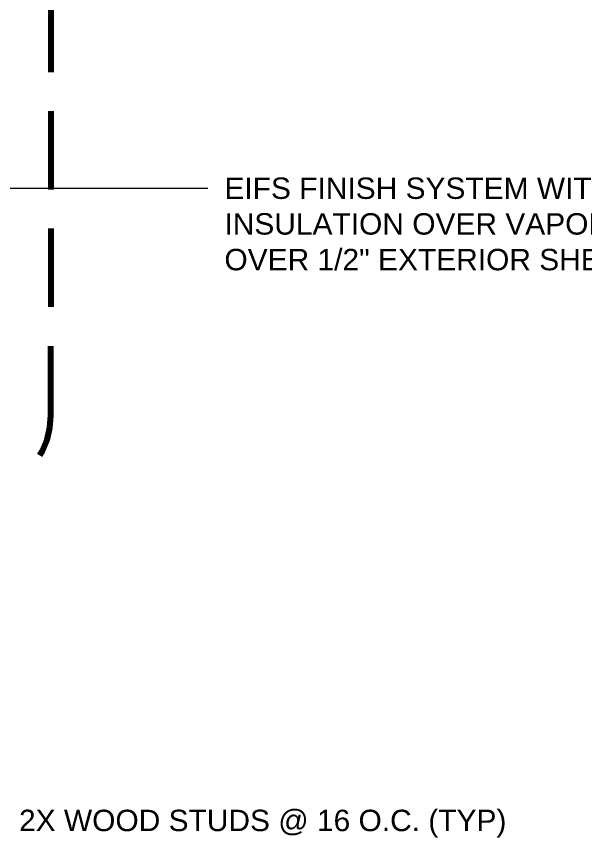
# Model space of a CAD drawing. Extents: x 3 to 185, y 0 to 385.
# Drawn here: x 107.79 to 136.86, y 281.74 to 323.69 of the extents above; entities that cross this region are included whole.
import ezdxf

# ---------------------------------------------------------------- set-up
doc = ezdxf.new("R2010")
doc.units = 0
doc.header["$MEASUREMENT"] = 0
doc.layers.add('Dt-Iden', color=3, linetype='Continuous', lineweight=20)
doc.layers.add('Dt-Text', color=121, linetype='Continuous', lineweight=20)
doc.styles.get("Standard").update_dxf_attribs({"font": 'Arial.ttf'})
doc.dimstyles.new('1 Inch', dxfattribs={"dimtxt": 1.09375, "dimasz": 1.125, "dimexe": 1.125, "dimexo": 0.5625, "dimgap": 0.84375, "dimtad": 1, "dimdec": 4, "dimzin": 3, "dimdsep": 46, "dimlunit": 4, "dimtxsty": 'Standard', "dimblk": 'ARCHTICK', "dimcen": 0.5625, "dimdle": 1.125, "dimclrd": 253, "dimclre": 253, "dimclrt": 256, "dimadec": 0, "dimazin": 0, "dimtfac": 0.6, "dimtdec": 4, "dimtix": 1, "dimtmove": 2, "dimatfit": 0, "dimfxl": 1, "dimfrac": 1, "dimtolj": 1, "dimtzin": 0, "dimlwd": 9, "dimlwe": 9, "dimarcsym": 0})

# ---------------------------------------------------------------- blocks, each defined once
blk = doc.blocks.new('_ArchTick')
at = {"color": 0, "linetype": 'ByBlock', "const_width": 0.15}
blk.add_lwpolyline([(-0.5, -0.5), (0.5, 0.5)], dxfattribs=at)

msp = doc.modelspace()

# ---------------------------------------------------------------- linework, layer by layer
at = {"layer": 'Dt-Iden', "linetype": 'Continuous', "lineweight": 211}
for p, q in [((109.54833, 318.85333), (109.54833, 314.85333)), ((109.54833, 312.85333), (109.54833, 308.85333))]:
    msp.add_line(p, q, dxfattribs=at)
for points in [[(108.98833, 326.45333), (109.12167, 326.24), (109.36167, 325.65333), (109.495, 325.04), (109.54833, 324.42667), (109.54833, 320.85333)], [(108.98833, 301.28), (109.12167, 301.49333), (109.36167, 302.05336), (109.495, 302.66667), (109.54833, 303.30667), (109.54833, 306.85333)]]:
    msp.add_lwpolyline(points, dxfattribs=at)

# ---------------------------------------------------------------- texts
at = {"layer": 'Dt-Text', "char_height": 1.09375, "attachment_point": 1}
for s, insert in [('\\A1;EIFS FINISH SYSTEM WITH 1 1/2" EPS\\PINSULATION OVER VAPOR BARRIER\\POVER 1/2" EXTERIOR SHEATHING (TYP)', (118.41074, 315.46298)), ('\\A1;2X WOOD STUDS @ 16 O.C. (TYP)', (107.91872, 283.15953))]:
    msp.add_mtext(s, dxfattribs=dict(at, insert=insert))

# ---------------------------------------------------------------- leaders
at = {"layer": 'Dt-Text', "annotation_type": 0, "has_hookline": 1, "hookline_direction": 0}
for points, text_width in [([(104.66594, 323.63713), (114.1473, 335.42908), (117.56699, 335.42908)], 17.51791), ([(104.90833, 314.91611), (117.56699, 314.91611)], 29.03735), ([(87.791, 282.61266), (107.07497, 282.61266)], 24.69517)]:
    msp.add_leader(points, dimstyle='1 Inch', override={"dimgap": 0.84375, "dimtad": 0}, dxfattribs=dict(at, text_width=text_width))

doc.saveas('drawing.dxf')
